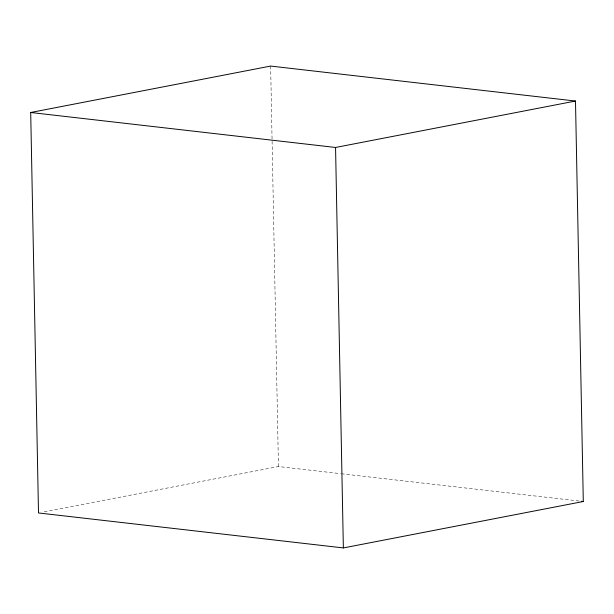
<?xml version="1.0" encoding="UTF-8"?>
<svg xmlns="http://www.w3.org/2000/svg" width="614" height="614" viewBox="0 0 614 614"><rect width="100%" height="100%" fill="white"/><g stroke="black" fill="none" stroke-linecap="round" stroke-linejoin="round"><path stroke-width="0.46" stroke-dasharray="3.07 2.3" d="M44.154 511.869L278.441 466.533L340.363 473.64M341.315 473.747L580.445 501.177M270.636 66.074L278.441 466.533"/><path stroke-width="0.92" d="M30.7 112.492L270.636 66.074L575.495 101.041L583.3 501.508L343.364 547.926L38.505 512.959L30.7 112.492L335.559 147.467L575.495 101.041M581.397 501.285L583.3 501.508M335.559 147.467L343.364 547.926"/></g></svg>
